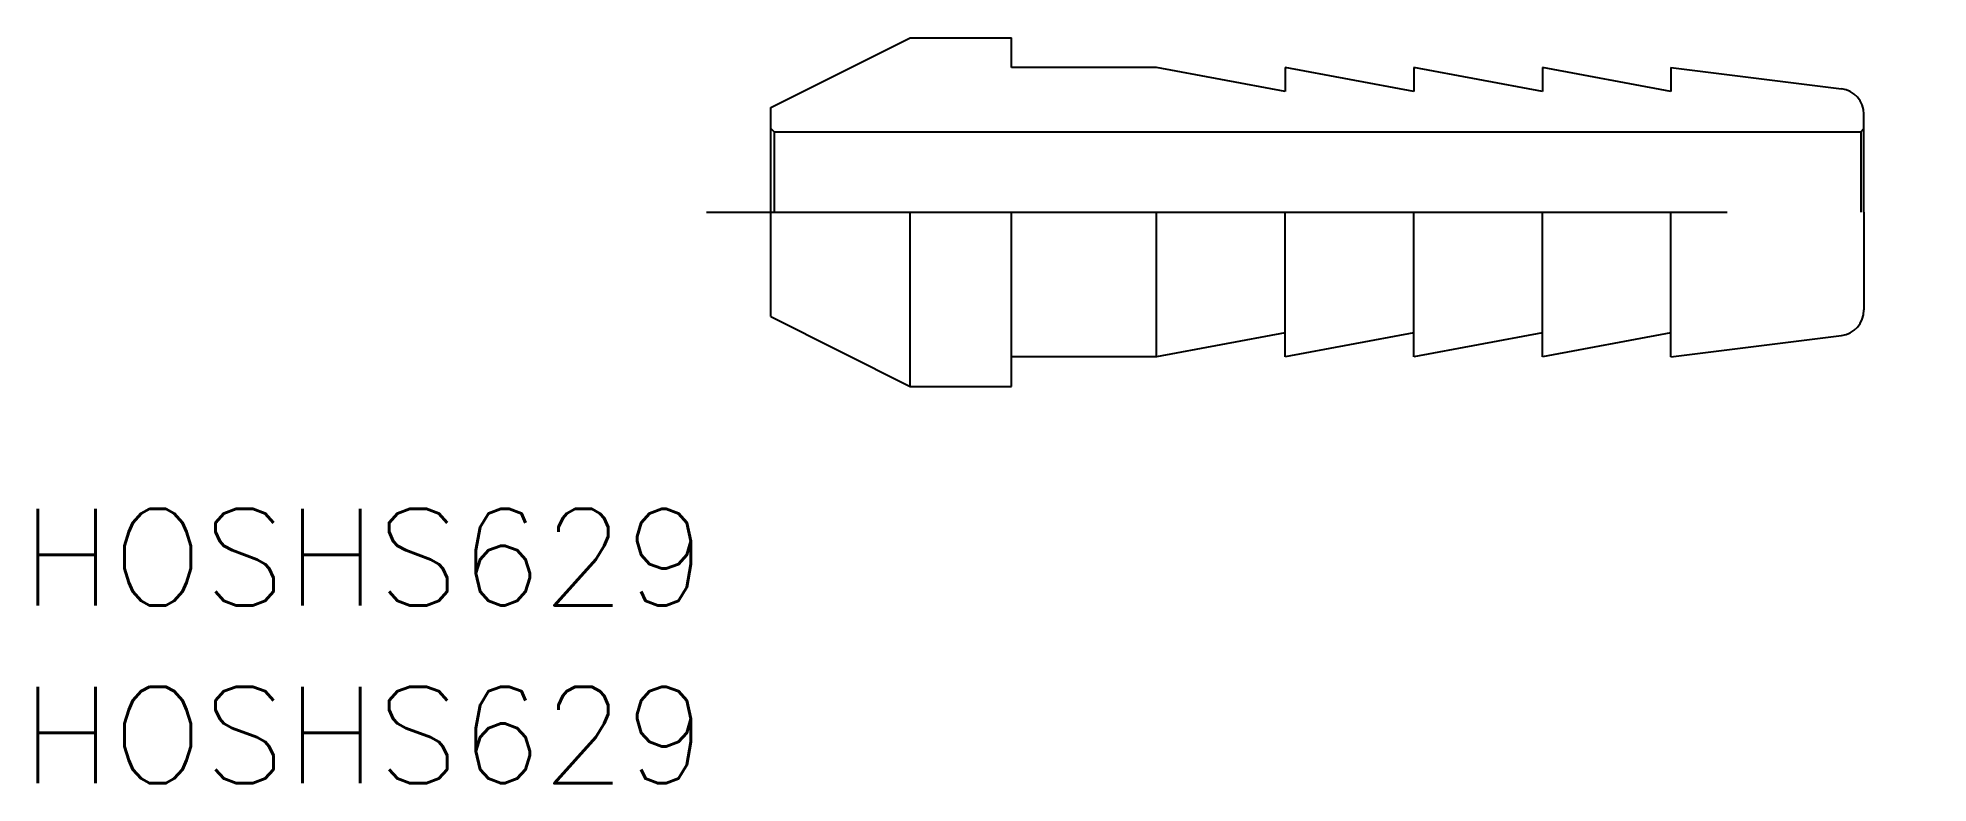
# Model space of a CAD drawing. Extents: x -22.8 to 36, y -17.8 to 5.4.
import ezdxf

# ---------------------------------------------------------------- set-up
doc = ezdxf.new("R2010")
doc.units = 0
doc.linetypes.add('CENTER', pattern=[50.8, 31.75, -6.35, 6.35, -6.35])
doc.layers.get('0').update_dxf_attribs({"linetype": 'CONTINUOUS'})
doc.layers.add('CENTER', color=1, linetype='CENTER')
doc.styles.get("Standard").update_dxf_attribs({"font": 'txt.shx', "height": 3, "bigfont": 'bigfont.shx'})

msp = doc.modelspace()

# ---------------------------------------------------------------- linework, layer by layer
at = {"color": 7, "linetype": 'CONTINUOUS'}
for p, q in [((0, 3.25), (4.33, 5.42)), ((4.33, 5.42), (7.483, 5.42)), ((7.483, 4.5), (7.483, 5.42)), ((12, 4.5), (7.483, 4.5)), ((16, 3.75), (12, 4.5)), ((20, 3.75), (16, 4.5)), ((16, 4.5), (16, 3.75)), ((24, 3.75), (20, 4.5)), ((20, 4.5), (20, 3.75)), ((28, 3.75), (24, 4.5)), ((24, 4.5), (24, 3.75)), ((28, 4.5), (33.299, 3.838)), ((28, 4.5), (28, 3.75)), ((0, -3.25), (0, 3.25)), ((34, 0), (34, 3.044)), ((0.1, 2.5), (0, 2.6)), ((0.1, 2.5), (33.9, 2.5)), ((0.1, 2.5), (0.1, 0)), ((33.9, 2.5), (34, 2.6)), ((33.9, 2.5), (33.9, 0)), ((4.33, -5.42), (4.33, 0)), ((7.483, -5.42), (7.483, 0)), ((12, -4.5), (12, 0)), ((16, -4.5), (16, 0)), ((20, -4.5), (20, 0)), ((24, -4.5), (24, 0)), ((28, -4.5), (28, 0)), ((34, 0), (34, -3.044)), ((0, -3.25), (4.33, -5.42)), ((16, -3.75), (12, -4.5)), ((20, -3.75), (16, -4.5)), ((24, -3.75), (20, -4.5)), ((28, -3.75), (24, -4.5)), ((28, -4.5), (33.299, -3.838)), ((12, -4.5), (7.483, -4.5)), ((4.33, -5.42), (7.483, -5.42))]:
    msp.add_line(p, q, dxfattribs=at)
for centre, start, end in [((33.2, 3.044), 0, 82.87498), ((33.2, -3.044), 277.12502, 0)]:
    msp.add_arc(centre, 0.8, start, end, dxfattribs=at)
at = {"layer": 'CENTER', "color": 1, "linetype": 'CENTER'}
msp.add_line((-2, 0), (36, 0), dxfattribs=at)

# ---------------------------------------------------------------- texts
at = {"color": 7, "linetype": 'CONTINUOUS'}
for p in [(-23.314, -12.231), (-23.314, -17.76)]:
    msp.add_text('HOSHS629', height=3, dxfattribs=at).set_placement(p)

doc.saveas('drawing.dxf')
